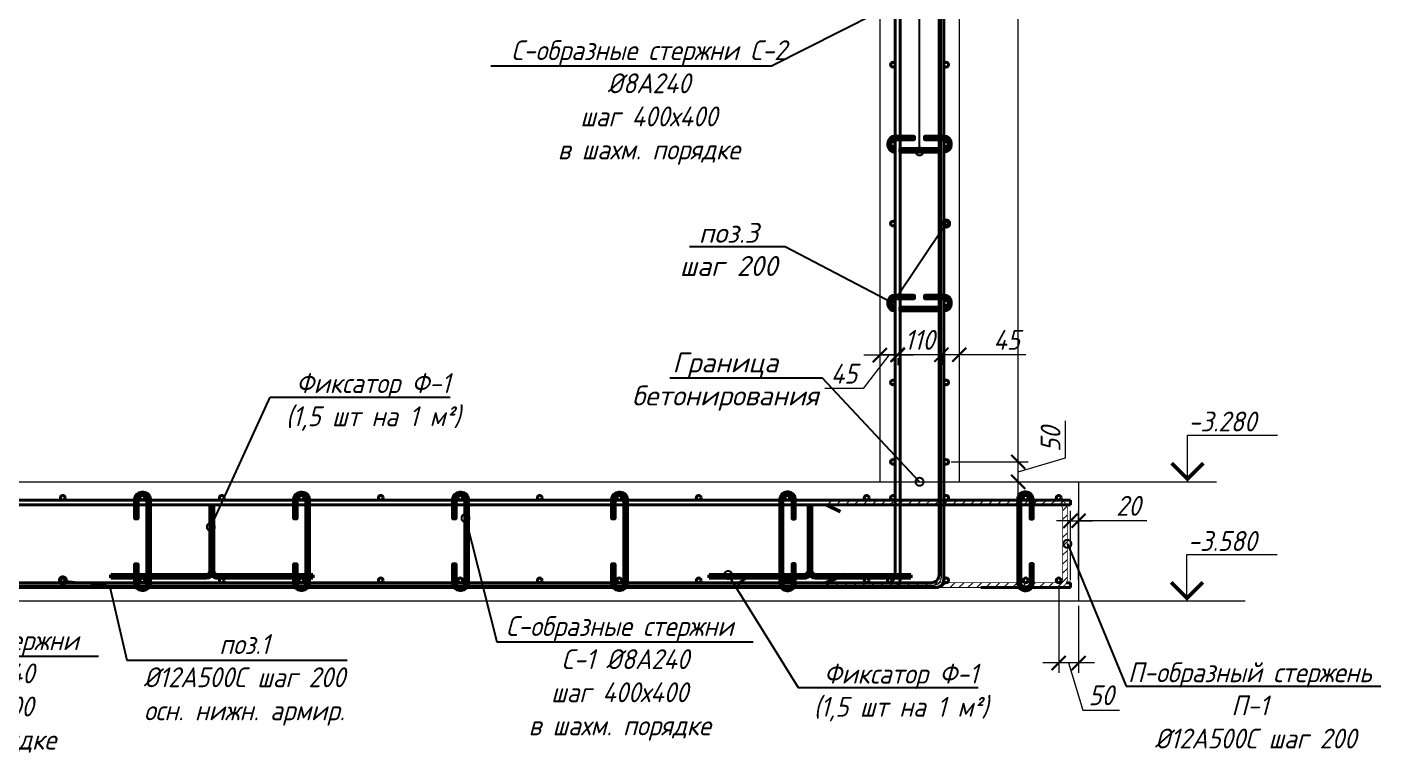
# Model space of a CAD drawing. Header units: millimetres. Extents: x 504091 to 2165846, y 135022 to 442887.
# Drawn here: x 1277421 to 1280827, y 234426 to 236261 of the extents above; entities that cross this region are included whole.
import ezdxf
from ezdxf import colors
from ezdxf.entities.mleader import LeaderData, LeaderLine
from ezdxf.math import Vec2, Vec3

# ---------------------------------------------------------------- set-up
doc = ezdxf.new("R2010")
doc.units = ezdxf.units.MM
doc.layers.get('Defpoints').update_dxf_attribs({"color": 255})
doc.layers.add('!Defpoints', color=255, linetype='Continuous', lineweight=5, plot=False)
for name, color, linetype, lineweight in [('Арматура 12', 26, 'Continuous', 50), ('К_Арматура 8', 134, 'Continuous', 50), ('КР_Арматура 12', 174, 'Continuous', 40), ('Монолит тонкий', 204, 'Continuous', 9), ('Размер', 7, 'Continuous', 13), ('размеры', 7, 'Continuous', 9), ('Размеры КР', 164, 'Continuous', 9)]:
    doc.layers.add(name, color=color, linetype=linetype, lineweight=lineweight)
doc.layers.add('Контур', color=7, linetype='Continuous')
doc.styles.add('GOST 2.304_new', font='isocpeur.ttf', dxfattribs={"width": 0.9, "oblique": 15})
doc.linetypes.add('зигзаг', pattern='A,0.00254,-5.08,[131,ltypeshp.shx,S=5.08,R=0,X=-5.08,Y=0],-10.16,[131,ltypeshp.shx,S=5.08,R=180,X=5.08,Y=0],-5.08', length=20.32254)
doc.dimstyles.new('SPDS 1_20', dxfattribs={"dimscale": 20, "dimtxt": 2.5, "dimasz": 1.77, "dimexe": 1.25, "dimexo": 0.625, "dimtad": 1, "dimdec": 0, "dimrnd": 0.001, "dimtxsty": 'GOST 2.304_new', "dimblk": 'ARCHTICK', "dimcen": 2.5, "dimdle": 2, "dimclrt": 256, "dimadec": 0, "dimazin": 2, "dimtfac": 0.75, "dimtdec": 0, "dimtmove": 1, "dimatfit": 3, "dimfxl": 0, "dimtolj": 1, "dimlwd": 9, "dimlwe": 9, "dimarcsym": 0})

# ---------------------------------------------------------------- blocks, each defined once
blk = doc.blocks.new('_DotSmall')
at = {"color": 0, "linetype": 'ByBlock', "lineweight": 35, "const_width": 0.5}
blk.add_lwpolyline([(-0.0625, 0, 1), (0.0625, 0, 1)], format="xyb", close=True, dxfattribs=at)
blk = doc.blocks.new('A$C087e266e')
at = {"layer": 'К_Арматура 8', "ltscale": 40}
for p, q in [((-29.1, 68.4), (-29.1, -93.2)), ((-21.1, 68.4), (-21.1, -93.2)), ((-279.1, -103.2), (-39.1, -103.2)), ((-279.1, -103.2), (-279.1, -111.2)), ((-279.1, -111.2), (-39.1, -111.2)), ((228.9, -103.2), (-11.1, -103.2)), ((228.9, -111.2), (-11.1, -111.2)), ((228.9, -103.2), (228.9, -111.2))]:
    blk.add_line(p, q, dxfattribs=at)
for centre, radius, start, end in [((-25.1, 68.4), 4, 0, 180), ((-39.1, -93.2), 10, 270, 0), ((-11.1, -93.2), 18, 180, 270), ((-11.1, -93.2), 10, 180, 270), ((-39.1, -93.2), 18, 270, 321.0576)]:
    blk.add_arc(centre, radius, start, end, dxfattribs=at)
blk = doc.blocks.new('_ArchTick')
at = {"color": 0, "linetype": 'ByBlock', "const_width": 0.15}
blk.add_lwpolyline([(-0.5, -0.5), (0.5, 0.5)], dxfattribs=at)
blk = doc.blocks.new('*D2927')
at = {"layer": 'Defpoints', "color": 0, "lineweight": 20, "transparency": 16777216}
for p in [(1280016.5, 234868.1), (1280066.5, 234816.3), (1280016.5, 234660.2)]:
    blk.add_point(p, dxfattribs=at)
at = {"layer": 'Контур', "color": 0, "lineweight": 9, "transparency": 16777216}
for p, q in [((1280016.5, 234855.6), (1280016.5, 234635.2)), ((1280066.5, 234803.8), (1280066.5, 234635.2)), ((1280106.5, 234660.2), (1279976.5, 234660.2)), ((1280041.5, 234660.2), (1280077.1, 234541.4)), ((1280077.1, 234541.4), (1280169.5, 234541.4))]:
    blk.add_line(p, q, dxfattribs=at)
at = {"layer": 'Контур', "color": 0, "lineweight": 9, "transparency": 16777216, "xscale": 35.4, "yscale": 35.4, "zscale": 35.4, "rotation": 180}
blk.add_blockref('_ArchTick', (1280016.5, 234660.2), dxfattribs=at)
at = {"layer": 'Контур', "color": 0, "lineweight": 9, "transparency": 16777216, "xscale": 35.4, "yscale": 35.4, "zscale": 35.4}
blk.add_blockref('_ArchTick', (1280066.5, 234660.2), dxfattribs=at)
at = {"layer": 'Контур', "lineweight": 20, "transparency": 16777216, "insert": (1280123.3, 234578.9), "char_height": 50, "attachment_point": 5, "style": 'GOST 2.304_new'}
blk.add_mtext('\\A1;50', dxfattribs=at)
blk = doc.blocks.new('*D2928')
at = {"layer": 'Defpoints', "color": 0, "lineweight": 20, "transparency": 16777216}
for p in [(1280066.5, 235018.3), (1280046.5, 234856.1), (1280066.5, 234856.1)]:
    blk.add_point(p, dxfattribs=at)
at = {"layer": 'Контур', "color": 0, "lineweight": 9, "transparency": 16777216}
for p, q in [((1280046.5, 234868.6), (1280046.5, 235043.3)), ((1280066.5, 234868.6), (1280066.5, 235043.3)), ((1280046.5, 235018.3), (1280011.1, 235018.3)), ((1280046.5, 235018.3), (1280066.5, 235018.3)), ((1280046.5, 235018.3), (1280066.5, 235018.3)), ((1280066.5, 235018.3), (1280101.9, 235018.3)), ((1280238.1, 235018.3), (1280066.5, 235018.3))]:
    blk.add_line(p, q, dxfattribs=at)
at = {"layer": 'Контур', "color": 0, "lineweight": 9, "transparency": 16777216, "xscale": 35.4, "yscale": 35.4, "zscale": 35.4}
blk.add_blockref('_ArchTick', (1280046.5, 235018.3), dxfattribs=at)
at = {"layer": 'Контур', "color": 0, "lineweight": 9, "transparency": 16777216, "xscale": 35.4, "yscale": 35.4, "zscale": 35.4, "rotation": 180}
blk.add_blockref('_ArchTick', (1280066.5, 235018.3), dxfattribs=at)
at = {"layer": 'Контур', "lineweight": 20, "transparency": 16777216, "insert": (1280191.9, 235055.8), "char_height": 50, "attachment_point": 5, "style": 'GOST 2.304_new'}
blk.add_mtext('\\A1;20', dxfattribs=at)
blk = doc.blocks.new('*D2947')
at = {"layer": 'Defpoints', "color": 0, "lineweight": 20, "transparency": 16777216}
for p in [(1279721.5, 235446.4), (1279721.5, 235436.1), (1279766.5, 235446.4)]:
    blk.add_point(p, dxfattribs=at)
at = {"layer": 'Размеры КР', "color": 0, "lineweight": 9, "transparency": 16777216}
for p, q in [((1279806.5, 235436.1), (1279681.5, 235436.1)), ((1279721.5, 235433.9), (1279721.5, 235411.1)), ((1279933.9, 235436.1), (1279766.5, 235436.1)), ((1279766.5, 235433.9), (1279766.5, 235411.1))]:
    blk.add_line(p, q, dxfattribs=at)
at = {"layer": 'Размеры КР', "color": 0, "lineweight": 9, "transparency": 16777216, "xscale": 35.4, "yscale": 35.4, "zscale": 35.4, "rotation": 180}
blk.add_blockref('_ArchTick', (1279721.5, 235436.1), dxfattribs=at)
at = {"layer": 'Размеры КР', "color": 0, "lineweight": 9, "transparency": 16777216, "xscale": 35.4, "yscale": 35.4, "zscale": 35.4}
blk.add_blockref('_ArchTick', (1279766.5, 235436.1), dxfattribs=at)
at = {"layer": 'Размеры КР', "lineweight": 20, "transparency": 16777216, "insert": (1279885.5, 235473.6), "char_height": 50, "attachment_point": 5, "style": 'GOST 2.304_new'}
blk.add_mtext('\\A1;45', dxfattribs=at)
blk = doc.blocks.new('*D2948')
at = {"layer": 'Defpoints', "color": 0, "lineweight": 20, "transparency": 16777216}
for p in [(1279611.5, 235439.9), (1279611.5, 235436.1), (1279721.5, 235446.4)]:
    blk.add_point(p, dxfattribs=at)
at = {"layer": 'Размеры КР', "color": 0, "lineweight": 9, "transparency": 16777216}
for p, q in [((1279761.5, 235436.1), (1279571.5, 235436.1)), ((1279611.5, 235427.4), (1279611.5, 235411.1)), ((1279721.5, 235433.9), (1279721.5, 235411.1))]:
    blk.add_line(p, q, dxfattribs=at)
at = {"layer": 'Размеры КР', "color": 0, "lineweight": 9, "transparency": 16777216, "xscale": 35.4, "yscale": 35.4, "zscale": 35.4, "rotation": 180}
blk.add_blockref('_ArchTick', (1279611.5, 235436.1), dxfattribs=at)
at = {"layer": 'Размеры КР', "color": 0, "lineweight": 9, "transparency": 16777216, "xscale": 35.4, "yscale": 35.4, "zscale": 35.4}
blk.add_blockref('_ArchTick', (1279721.5, 235436.1), dxfattribs=at)
at = {"layer": 'Размеры КР', "lineweight": 20, "transparency": 16777216, "insert": (1279666.5, 235473.6), "char_height": 50, "attachment_point": 5, "style": 'GOST 2.304_new'}
blk.add_mtext('\\A1;110', dxfattribs=at)
blk = doc.blocks.new('*D2949')
at = {"layer": 'Defpoints', "color": 0, "lineweight": 20, "transparency": 16777216}
for p in [(1279566.5, 235442.4), (1279566.5, 235435.1), (1279611.5, 235438.9)]:
    blk.add_point(p, dxfattribs=at)
at = {"layer": 'Размеры КР', "color": 0, "lineweight": 9, "transparency": 16777216}
for p, q in [((1279589, 235435.1), (1279524.7, 235350.8)), ((1279651.5, 235435.1), (1279526.5, 235435.1)), ((1279566.5, 235429.9), (1279566.5, 235410.1)), ((1279611.5, 235426.4), (1279611.5, 235410.1)), ((1279524.7, 235350.8), (1279427.8, 235350.8))]:
    blk.add_line(p, q, dxfattribs=at)
at = {"layer": 'Размеры КР', "color": 0, "lineweight": 9, "transparency": 16777216, "xscale": 35.4, "yscale": 35.4, "zscale": 35.4, "rotation": 180}
blk.add_blockref('_ArchTick', (1279566.5, 235435.1), dxfattribs=at)
at = {"layer": 'Размеры КР', "color": 0, "lineweight": 9, "transparency": 16777216, "xscale": 35.4, "yscale": 35.4, "zscale": 35.4}
blk.add_blockref('_ArchTick', (1279611.5, 235435.1), dxfattribs=at)
at = {"layer": 'Размеры КР', "lineweight": 20, "transparency": 16777216, "insert": (1279476.3, 235388.3), "char_height": 50, "attachment_point": 5, "style": 'GOST 2.304_new'}
blk.add_mtext('\\A1;45', dxfattribs=at)
blk = doc.blocks.new('*D2950')
at = {"layer": 'Defpoints', "color": 0, "lineweight": 20, "transparency": 16777216}
for p in [(1279733.5, 235166.3), (1279914.8, 235166.3), (1279766.5, 235116.3)]:
    blk.add_point(p, dxfattribs=at)
at = {"layer": 'Контур', "color": 0, "lineweight": 9, "transparency": 16777216}
for p, q in [((1280033.6, 235177), (1280033.6, 235269.4)), ((1279914.8, 235076.3), (1279914.8, 235206.3)), ((1279914.8, 235141.3), (1280033.6, 235177)), ((1279746, 235166.3), (1279939.8, 235166.3)), ((1279779, 235116.3), (1279939.8, 235116.3))]:
    blk.add_line(p, q, dxfattribs=at)
at = {"layer": 'Контур', "color": 0, "lineweight": 9, "transparency": 16777216, "xscale": 35.4, "yscale": 35.4, "zscale": 35.4}
for p, rotation in [((1279914.8, 235166.3), 90), ((1279914.8, 235116.3), 270)]:
    blk.add_blockref('_ArchTick', p, dxfattribs=dict(at, rotation=rotation))
at = {"layer": 'Контур', "lineweight": 20, "transparency": 16777216, "insert": (1279996.1, 235223.2), "char_height": 50, "attachment_point": 5, "rotation": 90, "style": 'GOST 2.304_new'}
blk.add_mtext('\\A1;50', dxfattribs=at)
blk = doc.blocks.new('*D2951')
at = {"layer": 'Defpoints', "color": 0, "lineweight": 20, "transparency": 16777216}
for p in [(1279733.5, 237766.3), (1279914.8, 237766.3), (1279733.5, 235166.3)]:
    blk.add_point(p, dxfattribs=at)
at = {"layer": 'Контур', "color": 0, "lineweight": 9, "transparency": 16777216}
for p, q in [((1279914.8, 235126.3), (1279914.8, 237806.3)), ((1279746, 237766.3), (1279939.8, 237766.3)), ((1279746, 235166.3), (1279939.8, 235166.3))]:
    blk.add_line(p, q, dxfattribs=at)
at = {"layer": 'Контур', "color": 0, "lineweight": 9, "transparency": 16777216, "xscale": 35.4, "yscale": 35.4, "zscale": 35.4}
for p, rotation in [((1279914.8, 237766.3), 90), ((1279914.8, 235166.3), 270)]:
    blk.add_blockref('_ArchTick', p, dxfattribs=dict(at, rotation=rotation))
at = {"layer": 'Контур', "lineweight": 20, "transparency": 16777216, "insert": (1279877.3, 236466.3), "char_height": 50, "attachment_point": 5, "rotation": 90, "style": 'GOST 2.304_new'}
blk.add_mtext('\\A1;200х13=2600', dxfattribs=at)

msp = doc.modelspace()

# ---------------------------------------------------------------- hatches: boundary and pattern name
at = {"layer": 'Размер', "lineweight": 13, "transparency": 33554687}
h = msp.add_hatch(dxfattribs=at)
h.set_pattern_fill('ANSI31', color=256, scale=5)
h.set_pattern_definition([(45, (225339.935, 27105.381), (-11.22532015, 11.22532015), [])])
edge = h.paths.add_edge_path()
edge.add_line((1279432.307, 235070.1307), (1280016.5091, 235070.1307))
edge.add_arc((1280016.5091, 235048.2307), 21.9, 0, 90, ccw=False)
edge.add_line((1280038.4091, 235048.2307), (1280038.4091, 234872.0307))
edge.add_arc((1280016.5091, 234872.0307), 21.9, -90, 0, ccw=False)
edge.add_line((1280016.5091, 234850.1307), (1279432.307, 234850.1307))
edge.add_line((1279432.307, 234850.1307), (1279432.307, 234862.1307))
edge.add_line((1279432.307, 234862.1307), (1280016.5091, 234862.1307))
edge.add_arc((1280016.5091, 234872.0307), 9.9, 270, 360)
edge.add_line((1280026.4091, 234872.0307), (1280026.4091, 235048.2307))
edge.add_arc((1280016.5091, 235048.2307), 9.9, 360, 450)
edge.add_line((1280016.5091, 235058.1307), (1279432.307, 235058.1307))
edge.add_line((1279432.307, 235058.1307), (1279432.307, 235070.1307))

# ---------------------------------------------------------------- linework, layer by layer
at = {"layer": '!Defpoints', "lineweight": 15, "ltscale": 100}
msp.add_lwpolyline([(1272387.0874, 234856.1307), (1279701.5007, 234856.1307, 0.414213562), (1279721.5007, 234876.1307), (1279721.5007, 238056.3338)], format="xyb", dxfattribs=at)
at = {"layer": 'Арматура 12', "lineweight": 53, "ltscale": 20}
for p, q in [((1279432.307, 235058.1307), (1279466.8274, 235041.3192)), ((1279432.307, 234862.1307), (1279476.5808, 234883.1577))]:
    msp.add_line(p, q, dxfattribs=at)
for points in [[(1279605.5007, 235954.0168, -0.460305877), (1279593.5007, 235964.4112), (1279593.5007, 235968.2565, -0.414213562), (1279604.0007, 235978.7565), (1279652.9163, 235978.7565), (1279652.9163, 235984.7565), (1279604.0007, 235984.7565, 0.414213562), (1279587.5007, 235968.2565), (1279587.5007, 235964.4112, 0.441038441), (1279605.5007, 235947.9624, 0.242110317)], [(1279727.5007, 235947.9112), (1279729.0007, 235947.9112, 0.414213562), (1279745.5007, 235964.4112), (1279745.5007, 235968.2565, 0.414213562), (1279729.0007, 235984.7565), (1279680.0708, 235984.7565), (1279680.0708, 235978.7565), (1279729.0007, 235978.7565, -0.414213562), (1279739.5007, 235968.2565), (1279739.5007, 235964.4112, -0.414213562), (1279729.0007, 235953.9112), (1279727.5007, 235953.9112)], [(1279605.5007, 235554.0168, -0.460305877), (1279593.5007, 235564.4112), (1279593.5007, 235568.2565, -0.414213562), (1279604.0007, 235578.7565), (1279652.9163, 235578.7565), (1279652.9163, 235584.7565), (1279604.0007, 235584.7565, 0.414213562), (1279587.5007, 235568.2565), (1279587.5007, 235564.4112, 0.441038441), (1279605.5007, 235547.9624, 0.242110317)], [(1279727.5007, 235547.9112), (1279729.0007, 235547.9112, 0.414213562), (1279745.5007, 235564.4112), (1279745.5007, 235568.2565, 0.414213562), (1279729.0007, 235584.7565), (1279680.0708, 235584.7565), (1279680.0708, 235578.7565), (1279729.0007, 235578.7565, -0.414213562), (1279739.5007, 235568.2565), (1279739.5007, 235564.4112, -0.414213562), (1279729.0007, 235553.9112), (1279727.5007, 235553.9112)], [(1277723.9793, 235070.1307, 0.468919726), (1277713.4793, 235083.0346), (1277709.6341, 235083.0346, 0.414213562), (1277699.1341, 235072.5346), (1277699.1341, 235023.619), (1277693.1341, 235023.619), (1277693.1341, 235072.5346, -0.414213562), (1277709.6341, 235089.0346), (1277713.4793, 235089.0346, -0.450955437), (1277729.9793, 235070.1307, -0.242110317)], [(1278123.9793, 235070.1307, 0.468919726), (1278113.4793, 235083.0346), (1278109.6341, 235083.0346, 0.414213562), (1278099.1341, 235072.5346), (1278099.1341, 235023.619), (1278093.1341, 235023.619), (1278093.1341, 235072.5346, -0.414213562), (1278109.6341, 235089.0346), (1278113.4793, 235089.0346, -0.450955437), (1278129.9793, 235070.1307, -0.242110317)], [(1278523.9793, 235070.1307, 0.468919726), (1278513.4793, 235083.0346), (1278509.6341, 235083.0346, 0.414213562), (1278499.1341, 235072.5346), (1278499.1341, 235023.619), (1278493.1341, 235023.619), (1278493.1341, 235072.5346, -0.414213562), (1278509.6341, 235089.0346), (1278513.4793, 235089.0346, -0.450955437), (1278529.9793, 235070.1307, -0.242110317)], [(1278923.9793, 235070.1307, 0.468919726), (1278913.4793, 235083.0346), (1278909.6341, 235083.0346, 0.414213562), (1278899.1341, 235072.5346), (1278899.1341, 235023.619), (1278893.1341, 235023.619), (1278893.1341, 235072.5346, -0.414213562), (1278909.6341, 235089.0346), (1278913.4793, 235089.0346, -0.450955437), (1278929.9793, 235070.1307, -0.242110317)], [(1279321.9986, 235070.1307, -0.468919726), (1279332.4986, 235083.0346), (1279336.3439, 235083.0346, -0.414213562), (1279346.8439, 235072.5346), (1279346.8439, 235023.619), (1279352.8439, 235023.619), (1279352.8439, 235072.5346, 0.414213562), (1279336.3439, 235089.0346), (1279332.4986, 235089.0346, 0.450955437), (1279315.9986, 235070.1307, 0.242110317)], [(1279920.3597, 235070.1307, -0.468919726), (1279930.8597, 235083.0346), (1279934.705, 235083.0346, -0.414213562), (1279945.205, 235072.5346), (1279945.205, 235023.619), (1279951.205, 235023.619), (1279951.205, 235072.5346, 0.414213562), (1279934.705, 235089.0346), (1279930.8597, 235089.0346, 0.450955437), (1279914.3597, 235070.1307, 0.242110317)], [(1277729.9793, 234862.1307), (1277729.9793, 234860.3746, -0.414213562), (1277713.4793, 234843.8746), (1277709.6341, 234843.8746, -0.414213562), (1277693.1341, 234860.3746), (1277693.1341, 234909.3045), (1277699.1341, 234909.3045), (1277699.1341, 234860.3746, 0.414213562), (1277709.6341, 234849.8746), (1277713.4793, 234849.8746, 0.414213562), (1277723.9793, 234860.3746), (1277723.9793, 234862.1307)], [(1278129.9793, 234862.1307), (1278129.9793, 234860.3746, -0.414213562), (1278113.4793, 234843.8746), (1278109.6341, 234843.8746, -0.414213562), (1278093.1341, 234860.3746), (1278093.1341, 234909.3045), (1278099.1341, 234909.3045), (1278099.1341, 234860.3746, 0.414213562), (1278109.6341, 234849.8746), (1278113.4793, 234849.8746, 0.414213562), (1278123.9793, 234860.3746), (1278123.9793, 234862.1307)], [(1278529.9793, 234862.1307), (1278529.9793, 234860.3746, -0.414213562), (1278513.4793, 234843.8746), (1278509.6341, 234843.8746, -0.414213562), (1278493.1341, 234860.3746), (1278493.1341, 234909.3045), (1278499.1341, 234909.3045), (1278499.1341, 234860.3746, 0.414213562), (1278509.6341, 234849.8746), (1278513.4793, 234849.8746, 0.414213562), (1278523.9793, 234860.3746), (1278523.9793, 234862.1307)], [(1278929.9793, 234862.1307), (1278929.9793, 234860.3746, -0.414213562), (1278913.4793, 234843.8746), (1278909.6341, 234843.8746, -0.414213562), (1278893.1341, 234860.3746), (1278893.1341, 234909.3045), (1278899.1341, 234909.3045), (1278899.1341, 234860.3746, 0.414213562), (1278909.6341, 234849.8746), (1278913.4793, 234849.8746, 0.414213562), (1278923.9793, 234860.3746), (1278923.9793, 234862.1307)], [(1279315.9986, 234862.1307), (1279315.9986, 234860.3746, 0.414213562), (1279332.4986, 234843.8746), (1279336.3439, 234843.8746, 0.414213562), (1279352.8439, 234860.3746), (1279352.8439, 234909.3045), (1279346.8439, 234909.3045), (1279346.8439, 234860.3746, -0.414213562), (1279336.3439, 234849.8746), (1279332.4986, 234849.8746, -0.414213562), (1279321.9986, 234860.3746), (1279321.9986, 234862.1307)], [(1279914.3597, 234862.1307), (1279914.3597, 234860.3746, 0.414213562), (1279930.8597, 234843.8746), (1279934.705, 234843.8746, 0.414213562), (1279951.205, 234860.3746), (1279951.205, 234909.3045), (1279945.205, 234909.3045), (1279945.205, 234860.3746, -0.414213562), (1279934.705, 234849.8746), (1279930.8597, 234849.8746, -0.414213562), (1279920.3597, 234860.3746), (1279920.3597, 234862.1307)]]:
    msp.add_lwpolyline(points, format="xyb", dxfattribs=at)
for points in [[(1279715.5007, 235953.9112), (1279617.5007, 235953.9112), (1279617.5007, 235947.9112), (1279715.5007, 235947.9112)], [(1279715.5007, 235553.9112), (1279617.5007, 235553.9112), (1279617.5007, 235547.9112), (1279715.5007, 235547.9112)], [(1277723.9793, 234862.1307), (1277723.9793, 235070.1307), (1277729.9793, 235070.1307), (1277729.9793, 234862.1307)], [(1278123.9793, 234862.1307), (1278123.9793, 235070.1307), (1278129.9793, 235070.1307), (1278129.9793, 234862.1307)], [(1278523.9793, 234862.1307), (1278523.9793, 235070.1307), (1278529.9793, 235070.1307), (1278529.9793, 234862.1307)], [(1278923.9793, 234862.1307), (1278923.9793, 235070.1307), (1278929.9793, 235070.1307), (1278929.9793, 234862.1307)], [(1279321.9986, 234862.1307), (1279321.9986, 235070.1307), (1279315.9986, 235070.1307), (1279315.9986, 234862.1307)], [(1279920.3597, 234862.1307), (1279920.3597, 235070.1307), (1279914.3597, 235070.1307), (1279914.3597, 234862.1307)]]:
    msp.add_lwpolyline(points, close=True, dxfattribs=at)
msp.add_lwpolyline([(1279432.307, 235070.1307, 2, 2, 0), (1280016.5091, 235070.1307, 2, 2, -0.414213562), (1280038.4091, 235048.2307, 2, 2, 0), (1280038.4091, 234872.0307, 2, 2, -0.414213562), (1280016.5091, 234850.1307, 2, 2, 0), (1279432.307, 234850.1307, 2, 2, 0), (1279432.307, 234862.1307, 2, 2, 0), (1280016.5091, 234862.1307, 2, 2, 0.414213562), (1280026.4091, 234872.0307, 2, 2, 0), (1280026.4091, 235048.2307, 2, 2, 0.414213562), (1280016.5091, 235058.1307, 2, 2, 0), (1279432.307, 235058.1307, 0, 0, 0)], format="xyseb", close=True, dxfattribs=at)
at = {"layer": 'КР_Арматура 12', "ltscale": 12}
for p, q in [((1280046.5007, 235070.1307), (1274638.0874, 235070.1307)), ((1280046.5007, 235058.1307), (1274638.0874, 235058.1307)), ((1280046.5007, 235070.1307), (1280046.5007, 235058.1307)), ((1280046.5007, 235058.1307), (1280046.5007, 235070.1307)), ((1279211.5007, 234862.1307), (1279242.7819, 234881.2633)), ((1279211.5007, 234862.1307), (1279242.7819, 234881.2633)), ((1279321.5007, 234862.1307), (1279352.7819, 234881.2633)), ((1279321.5007, 234862.1307), (1279352.7819, 234881.2633)), ((1279211.5007, 234862.1307), (1279211.5007, 234850.1307)), ((1279211.5007, 234862.1307), (1279211.5007, 234850.1307)), ((1280046.5007, 234850.1307), (1279820.6339, 234850.1307)), ((1280046.5007, 234862.1307), (1280036.0437, 234862.1307)), ((1280046.5007, 234862.1307), (1280046.5007, 234850.1307)), ((1280046.5007, 234850.1307), (1280046.5007, 234862.1307))]:
    msp.add_line(p, q, dxfattribs=at)
for points in [[(1272387.0874, 234850.1307), (1279707.5007, 234850.1307, 0.414213562), (1279727.5007, 234870.1307), (1279727.5007, 238056.3338)], [(1274631.6715, 234862.1307), (1279695.5007, 234862.1307, 0.414213562), (1279715.5007, 234882.1307), (1279715.5007, 238056.3338)], [(1279211.5007, 234862.1307), (1279585.5007, 234862.1307, 0.414213562), (1279605.5007, 234882.1307), (1279605.5007, 238056.3338)], [(1279211.5007, 234850.1307), (1279597.5007, 234850.1307, 0.414213562), (1279617.5007, 234870.1307), (1279617.5007, 238056.3338)]]:
    msp.add_lwpolyline(points, format="xyb", dxfattribs=at)
msp.add_lwpolyline([(1279321.5007, 234862.1307), (1279321.5007, 234850.1307)], dxfattribs=at)
msp.add_lwpolyline([(1279321.5007, 234862.1307), (1279321.5007, 234850.1307)], dxfattribs=at)
for centre in [(1279599.5007, 236166.3338), (1279733.5007, 236166.3338), (1279599.5007, 235966.3338), (1279733.5007, 235966.3338), (1279599.5007, 235766.3338), (1279733.5007, 235766.3338), (1279599.5007, 235566.3338), (1279733.5007, 235566.3338), (1279599.5007, 235366.3338), (1279733.5007, 235366.3338), (1279599.5007, 235166.3338), (1279733.4629, 235166.3338), (1277510.8384, 235076.1307), (1277710.8384, 235076.1307), (1277910.8384, 235076.1307), (1278110.8384, 235076.1307), (1278310.8384, 235076.1307), (1278510.8384, 235076.1307), (1278710.8384, 235076.1307), (1278910.8384, 235076.1307), (1279110.8384, 235076.1307), (1279333.5007, 235076.1307), (1279533.5007, 235076.1307), (1279599.5007, 235076.1307), (1279733.4629, 235076.1307), (1279933.5007, 235076.1307), (1280016.5007, 235076.1307), (1277510.8384, 234868.1307), (1277710.8384, 234868.1307), (1277910.8384, 234868.1307), (1278110.8384, 234868.1307), (1278310.8384, 234868.1307), (1278510.8384, 234868.1307), (1278710.8384, 234868.1307), (1278910.8384, 234868.1307), (1279110.8384, 234868.1307), (1279333.5007, 234868.1307), (1279533.5007, 234868.1307), (1279591.4914, 234868.1307), (1279733.4629, 234868.1307), (1279933.5007, 234868.1307), (1280016.5007, 234868.1307)]:
    msp.add_circle(centre, 6, dxfattribs=at)
at = {"layer": 'Монолит тонкий', "lineweight": 13, "ltscale": 100}
for p, q in [((1279766.5007, 238076.3338), (1279766.5007, 235116.3338)), ((1279566.5007, 237876.3338), (1279566.5007, 235116.3338)), ((1275143.8384, 235116.3338), (1279566.5007, 235116.3338)), ((1279766.5007, 235116.3338), (1280066.5007, 235116.3338)), ((1280066.5007, 235116.3338), (1280066.5007, 234816.3338)), ((1272367.0874, 234816.3338), (1280066.5007, 234816.3338))]:
    msp.add_line(p, q, dxfattribs=at)
at = {"layer": 'размеры', "ltscale": 50}
for p, q in [((1280066.5007, 235116.3338), (1280413.7761, 235116.3338)), ((1280066.5007, 234816.3338), (1280485.7987, 234816.3338))]:
    msp.add_line(p, q, dxfattribs=at)
for points in [[(1280340.5791, 235116.3338), (1280340.5791, 235234.0553), (1280567.4277, 235234.0553)], [(1280339.3547, 234816.3338), (1280339.3547, 234933.2553), (1280566.2033, 234933.2553)]]:
    msp.add_lwpolyline(points, dxfattribs=at)
at = {"layer": 'размеры', "ltscale": 50, "const_width": 9.6}
for points in [[(1280380.5791, 235163.1221), (1280340.5791, 235123.1221), (1280300.5791, 235163.1221)], [(1280379.3547, 234863.1221), (1280339.3547, 234823.1221), (1280299.3547, 234863.1221)]]:
    msp.add_lwpolyline(points, dxfattribs=at)
at = {"layer": 'Размеры КР', "linetype": 'зигзаг', "lineweight": 20}
msp.add_line((1279566.5007, 235116.3338), (1279766.5007, 235116.3338), dxfattribs=at)

# ---------------------------------------------------------------- block references
at = {"layer": 'Размеры КР', "lineweight": 20, "xscale": -1}
msp.add_blockref('A$C087e266e', (1277860.7188, 234985.3409), dxfattribs=at)
at = {"layer": 'Размеры КР', "lineweight": 20}
msp.add_blockref('A$C087e266e', (1279416.0134, 234985.3409), dxfattribs=at)

# ---------------------------------------------------------------- texts
at = {"layer": 'размеры', "ltscale": 50, "style": 'GOST 2.304_new', "oblique": 15, "width": 0.9}
for s, p in [('-3.280', (1280342.4776, 235243.0446)), ('-3.580', (1280341.2532, 234942.2446))]:
    msp.add_text(s, height=50, dxfattribs=at).set_placement(p)

# ---------------------------------------------------------------- dimensions: what is measured, and where the dimension line sits
at = {"layer": 'Контур', "lineweight": 20}
dim = msp.add_linear_dim(base=(1279914.8492, 237766.3338), p1=(1279733.4629, 235166.3338), p2=(1279733.5007, 237766.3338), angle=90, text='200х13=<>', dimstyle='SPDS 1_20', dxfattribs=at)
dim.commit()
dim.dimension.update_dxf_attribs({"geometry": '*D2951', "text_midpoint": (1279877.3492, 236466.3338)})
dim = msp.add_linear_dim(base=(1279914.8492, 235166.3338), p1=(1279766.5007, 235116.3338), p2=(1279733.4629, 235166.3338), angle=90, dimstyle='SPDS 1_20', dxfattribs=at)
dim.commit()
dim.dimension.update_dxf_attribs({"geometry": '*D2950', "text_midpoint": (1279996.0992, 235189.4588)})
dim = msp.add_linear_dim(base=(1280066.5007, 235018.2956), p1=(1280046.5007, 234856.1307), p2=(1280066.5007, 234856.1307), dimstyle='SPDS 1_20', dxfattribs=at)
dim.commit()
dim.dimension.update_dxf_attribs({"geometry": '*D2928', "text_midpoint": (1280191.9413, 234982.0766), "dimtype": 160})
dim = msp.add_linear_dim(base=(1280016.5007, 234660.153), p1=(1280066.5007, 234816.3338), p2=(1280016.5007, 234868.1307), dimstyle='SPDS 1_20', dxfattribs=at)
dim.commit()
dim.dimension.update_dxf_attribs({"geometry": '*D2927', "text_midpoint": (1280089.6257, 234578.903)})
at = {"layer": 'Размеры КР', "lineweight": 20}
dim = msp.add_linear_dim(base=(1279611.5007, 235436.1245), p1=(1279721.5007, 235446.3602), p2=(1279611.5007, 235439.9231), angle=180, dimstyle='SPDS 1_20', dxfattribs=at)
dim.commit()
dim.dimension.update_dxf_attribs({"geometry": '*D2948', "text_midpoint": (1279666.5007, 235473.6245)})
for base, p1, p2, picture, middle in [((1279721.5007, 235436.1245), (1279766.5007, 235446.3602), (1279721.5007, 235446.3602), '*D2947', (1279885.4651, 235382.631)), ((1279566.5007, 235435.1245), (1279611.5007, 235438.9231), (1279566.5007, 235442.4211), '*D2949', (1279512.2027, 235350.8017))]:
    dim = msp.add_linear_dim(base=base, p1=p1, p2=p2, angle=180, dimstyle='SPDS 1_20', dxfattribs=at)
    dim.commit()
    dim.dimension.update_dxf_attribs({"geometry": picture, "text_midpoint": middle, "dimtype": 160})

# ---------------------------------------------------------------- leaders
at = {"layer": 'Размер', "ltscale": 20}
ml = msp.add_multileader_mtext('Standard', dxfattribs=at)
ml.set_content('\\A1;С-образные стержни С-2 %%C8А240\\Pшаг 400х400\\Pв шахм. порядке ', color=256, style='GOST 2.304_new')
ml.set_leader_properties()
ml.set_arrow_properties(name='DOTSMALL')
ml.build(insert=Vec2(0, 0))
ml.multileader.update_dxf_attribs({"text_left_attachment_type": 6, "text_right_attachment_type": 6, "arrow_head_size": 40})
ctx = ml.context
ctx.base_point, ctx.char_height, ctx.arrow_head_size, ctx.landing_gap_size, ctx.plane_origin = Vec3(1278684.3846, 236162.7484), 50, 40, 0, Vec3(1275487.8009, 266302.3495)
ctx.left_attachment, ctx.right_attachment, ctx.text_align_type = 6, 6, 1
notes = []
notes.append((ctx, [(0, (1, 1, 0), (1279294.2692, 236162.7484), (-1, 0), 8, [(1, [(1279666.5007, 235947.9112), (1279666.5007, 236350.9112)], 0, [])])]))
ctx.mtext.insert, ctx.mtext.rotation, ctx.mtext.width, ctx.mtext.alignment, ctx.mtext.flow_direction = Vec3(1278985.3269, 236227.7484), 6.283185307, 691.770084, 2, 5
ml = msp.add_multileader_mtext('Standard', dxfattribs=at)
ml.set_content('\\A1;{\\W1;поз.3\\Pшаг 200}', color=256, style='GOST 2.304_new')
ml.set_leader_properties()
ml.set_arrow_properties(name='DOTSMALL')
ml.build(insert=Vec2(0, 0))
ml.multileader.update_dxf_attribs({"text_left_attachment_type": 6, "text_right_attachment_type": 6, "dogleg_length": 4, "arrow_head_size": 40})
ctx = ml.context
ctx.base_point, ctx.char_height, ctx.arrow_head_size, ctx.landing_gap_size, ctx.plane_origin = Vec3(1279052.2933, 235707.9011), 50, 40, 0, Vec3(1234221.442, 526551.1538)
ctx.left_attachment, ctx.right_attachment, ctx.text_align_type = 6, 6, 1
notes.append((ctx, [(0, (1, 1, 0), (1279328.069, 235707.9011), (-1, 0), 8, [(0, [(1279733.5007, 235766.3338), (1279599.5007, 235566.3338)], 0, [])])]))
ctx.mtext.insert, ctx.mtext.rotation, ctx.mtext.width, ctx.mtext.alignment, ctx.mtext.flow_direction = Vec3(1279186.1812, 235767.9011), 6.283185307, 511.854399, 2, 5
ml = msp.add_multileader_mtext('Standard', dxfattribs=at)
ml.set_content('\\A1;{\\W1;Граница бетонирования}', color=256, style='GOST 2.304_new')
ml.set_leader_properties()
ml.set_arrow_properties(name='DOTSMALL')
ml.build(insert=Vec2(0, 0))
ml.multileader.update_dxf_attribs({"text_left_attachment_type": 6, "text_right_attachment_type": 6, "arrow_head_size": 40})
ctx = ml.context
ctx.base_point, ctx.char_height, ctx.arrow_head_size, ctx.landing_gap_size, ctx.plane_origin = Vec3(1278940.9956, 235376.7461), 50, 40, 0, Vec3(1256631.841, 380596.52)
ctx.left_attachment, ctx.right_attachment, ctx.text_align_type = 6, 6, 1
notes.append((ctx, [(0, (1, 1, 0), (1279422.393, 235376.7461), (-1, 0), 8, [(0, [(1279666.5007, 235116.3338)], 0, [])])]))
ctx.mtext.insert, ctx.mtext.rotation, ctx.mtext.width, ctx.mtext.alignment, ctx.mtext.flow_direction = Vec3(1279177.6943, 235441.7461), 6.283185307, 372.547677, 2, 5
ml = msp.add_multileader_mtext('Standard', dxfattribs=at)
ml.set_content('\\A1;Фиксатор Ф-1 \\P(1,5 шт на 1 м²)', color=256, style='GOST 2.304_new')
ml.set_leader_properties()
ml.set_arrow_properties(name='DOTSMALL')
ml.build(insert=Vec2(0, 0))
ml.multileader.update_dxf_attribs({"text_left_attachment_type": 6, "text_right_attachment_type": 6, "arrow_head_size": 40})
ctx = ml.context
ctx.base_point, ctx.char_height, ctx.arrow_head_size, ctx.landing_gap_size, ctx.plane_origin = Vec3(1278040.7121, 235329.6494), 50, 40, 0, Vec3(1278874.392, 263933.6099)
ctx.left_attachment, ctx.right_attachment, ctx.text_align_type = 6, 6, 1
notes.append((ctx, [(0, (1, 1, 0), (1278032.7121, 235329.6494), (1, 0), 8, [(1, [(1277883.2734, 235002.8272)], 0, [])])]))
ctx.mtext.insert, ctx.mtext.width, ctx.mtext.alignment, ctx.mtext.flow_direction = Vec3(1278291.5711, 235389.6494), 543.43425, 2, 5
ml = msp.add_multileader_mtext('Standard', dxfattribs=at)
ml.set_content('\\A1;С-образные стержни\\P С-1 %%C8А240\\Pшаг 400х400\\Pв шахм. порядке ', color=256, style='GOST 2.304_new')
ml.set_leader_properties()
ml.set_arrow_properties(name='DOTSMALL')
ml.build(insert=Vec2(0, 0))
ml.multileader.update_dxf_attribs({"text_left_attachment_type": 6, "text_right_attachment_type": 6, "arrow_head_size": 40})
ctx = ml.context
ctx.base_point, ctx.char_height, ctx.arrow_head_size, ctx.landing_gap_size, ctx.plane_origin = Vec3(1278610.9072, 234713.1183), 50, 40, 0, Vec3(1276367.132, 264701.6029)
ctx.left_attachment, ctx.right_attachment, ctx.text_align_type = 6, 6, 1
notes.append((ctx, [(1, (1, 1, 0), (1278602.9072, 234713.1183), (1, 0), 8, [(1, [(1278523.9793, 235024.9462)], 0, [])])]))
ctx.mtext.insert, ctx.mtext.rotation, ctx.mtext.width, ctx.mtext.alignment, ctx.mtext.flow_direction = Vec3(1278911.8495, 234778.1183), 6.283185307, 896.133701, 2, 5
ml = msp.add_multileader_mtext('Standard', dxfattribs=at)
ml.set_content('\\A1;С-образные стержни\\P С-1 %%C8А240\\Pшаг 400х400\\Pв шахм. порядке ', color=256, style='GOST 2.304_new')
ml.set_leader_properties()
ml.set_arrow_properties(name='DOTSMALL')
ml.build(insert=Vec2(0, 0))
ml.multileader.update_dxf_attribs({"text_left_attachment_type": 6, "text_right_attachment_type": 6, "arrow_head_size": 40})
ctx = ml.context
ctx.base_point, ctx.char_height, ctx.arrow_head_size, ctx.landing_gap_size, ctx.plane_origin = Vec3(1276963.6717, 234677.2979), 50, 40, 0, Vec3(1274767.132, 264665.7825)
ctx.left_attachment, ctx.right_attachment, ctx.text_align_type = 6, 6, 1
notes.append((ctx, [(1, (1, 1, 0), (1276955.6717, 234677.2979), (1, 0), 8, [(1, [(1276923.9793, 234989.1258)], 0, [])])]))
ctx.mtext.insert, ctx.mtext.rotation, ctx.mtext.width, ctx.mtext.alignment, ctx.mtext.flow_direction = Vec3(1277264.6141, 234742.2979), 6.283185307, 896.133701, 2, 5
ml = msp.add_multileader_mtext('Standard', dxfattribs=at)
ml.set_content('\\A1;П-образный стержень П-1\\P %%C12А500С шаг 200', color=256, style='GOST 2.304_new')
ml.set_leader_properties()
ml.set_arrow_properties(name='DOTSMALL')
ml.build(insert=Vec2(0, 0))
ml.multileader.update_dxf_attribs({"text_left_attachment_type": 6, "text_right_attachment_type": 6, "arrow_head_size": 40})
ctx = ml.context
ctx.base_point, ctx.char_height, ctx.arrow_head_size, ctx.landing_gap_size, ctx.plane_origin = Vec3(1280194.0072, 234601.7052), 50, 40, 0, Vec3(1282826.3901, 264462.6604)
ctx.left_attachment, ctx.right_attachment, ctx.text_align_type = 6, 6, 1
notes.append((ctx, [(0, (1, 1, 0), (1280186.0072, 234601.7052), (1, 0), 8, [(1, [(1280038.4091, 234960.1307)], 0, [])])]))
ctx.mtext.insert, ctx.mtext.width, ctx.mtext.alignment, ctx.mtext.flow_direction = Vec3(1280497.5009, 234661.7052), 627.027399, 2, 5
ml = msp.add_multileader_mtext('Standard', dxfattribs=at)
ml.set_content('\\A1;поз.1\\P%%C12А500С шаг 200\\Pосн. нижн. армир.', color=256, style='GOST 2.304_new')
ml.set_leader_properties()
ml.set_arrow_properties(name='DOTSMALL')
ml.build(insert=Vec2(0, 0))
ml.multileader.update_dxf_attribs({"text_left_attachment_type": 6, "text_right_attachment_type": 6, "arrow_head_size": 40})
ctx = ml.context
ctx.base_point, ctx.char_height, ctx.arrow_head_size, ctx.landing_gap_size, ctx.plane_origin = Vec3(1277679.8834, 234667.5542), 50, 40, 0, Vec3(1275581.1196, 263726.2922)
ctx.left_attachment, ctx.right_attachment, ctx.text_align_type = 6, 6, 1
notes.append((ctx, [(1, (1, 1, 0), (1277671.8834, 234667.5542), (1, 0), 8, [(0, [(1277510.8384, 234868.1307), (1277628.658, 234855.0827)], 0, [])])]))
ctx.mtext.insert, ctx.mtext.rotation, ctx.mtext.width, ctx.mtext.alignment, ctx.mtext.flow_direction = Vec3(1277967.6271, 234732.5542), 6.283185307, 821.237763, 2, 5
ml = msp.add_multileader_mtext('Standard', dxfattribs=at)
ml.set_content('\\A1;Фиксатор Ф-1 \\P(1,5 шт на 1 м²)', color=256, style='GOST 2.304_new')
ml.set_leader_properties()
ml.set_arrow_properties(name='DOTSMALL')
ml.build(insert=Vec2(0, 0))
ml.multileader.update_dxf_attribs({"text_left_attachment_type": 6, "text_right_attachment_type": 6, "arrow_head_size": 40})
ctx = ml.context
ctx.base_point, ctx.char_height, ctx.arrow_head_size, ctx.landing_gap_size, ctx.plane_origin = Vec3(1279368.7389, 234598.2838), 50, 40, 0, Vec3(1280175.9193, 263812.4919)
ctx.left_attachment, ctx.right_attachment, ctx.text_align_type = 6, 6, 1
notes.append((ctx, [(0, (1, 1, 0), (1279360.7389, 234598.2838), (1, 0), 8, [(1, [(1279184.8008, 234881.7092)], 0, [])])]))
ctx.mtext.insert, ctx.mtext.width, ctx.mtext.alignment, ctx.mtext.flow_direction = Vec3(1279619.5979, 234658.2838), 543.43425, 2, 5
for ctx, leaders in notes:
    for number, flags, end, landing, length, lines in leaders:
        leader = LeaderData()
        leader.index, (leader.has_last_leader_line, leader.has_dogleg_vector, leader.attachment_direction) = number, flags
        leader.last_leader_point, leader.dogleg_vector, leader.dogleg_length = Vec3(end), Vec3(landing), length
        for number, points, colour, breaks in lines:
            line = LeaderLine()
            line.index, line.vertices, line.color, line.breaks = number, Vec3.list(points), colors.encode_raw_color(colour), breaks
            leader.lines.append(line)
        ctx.leaders.append(leader)

doc.saveas('drawing.dxf')
